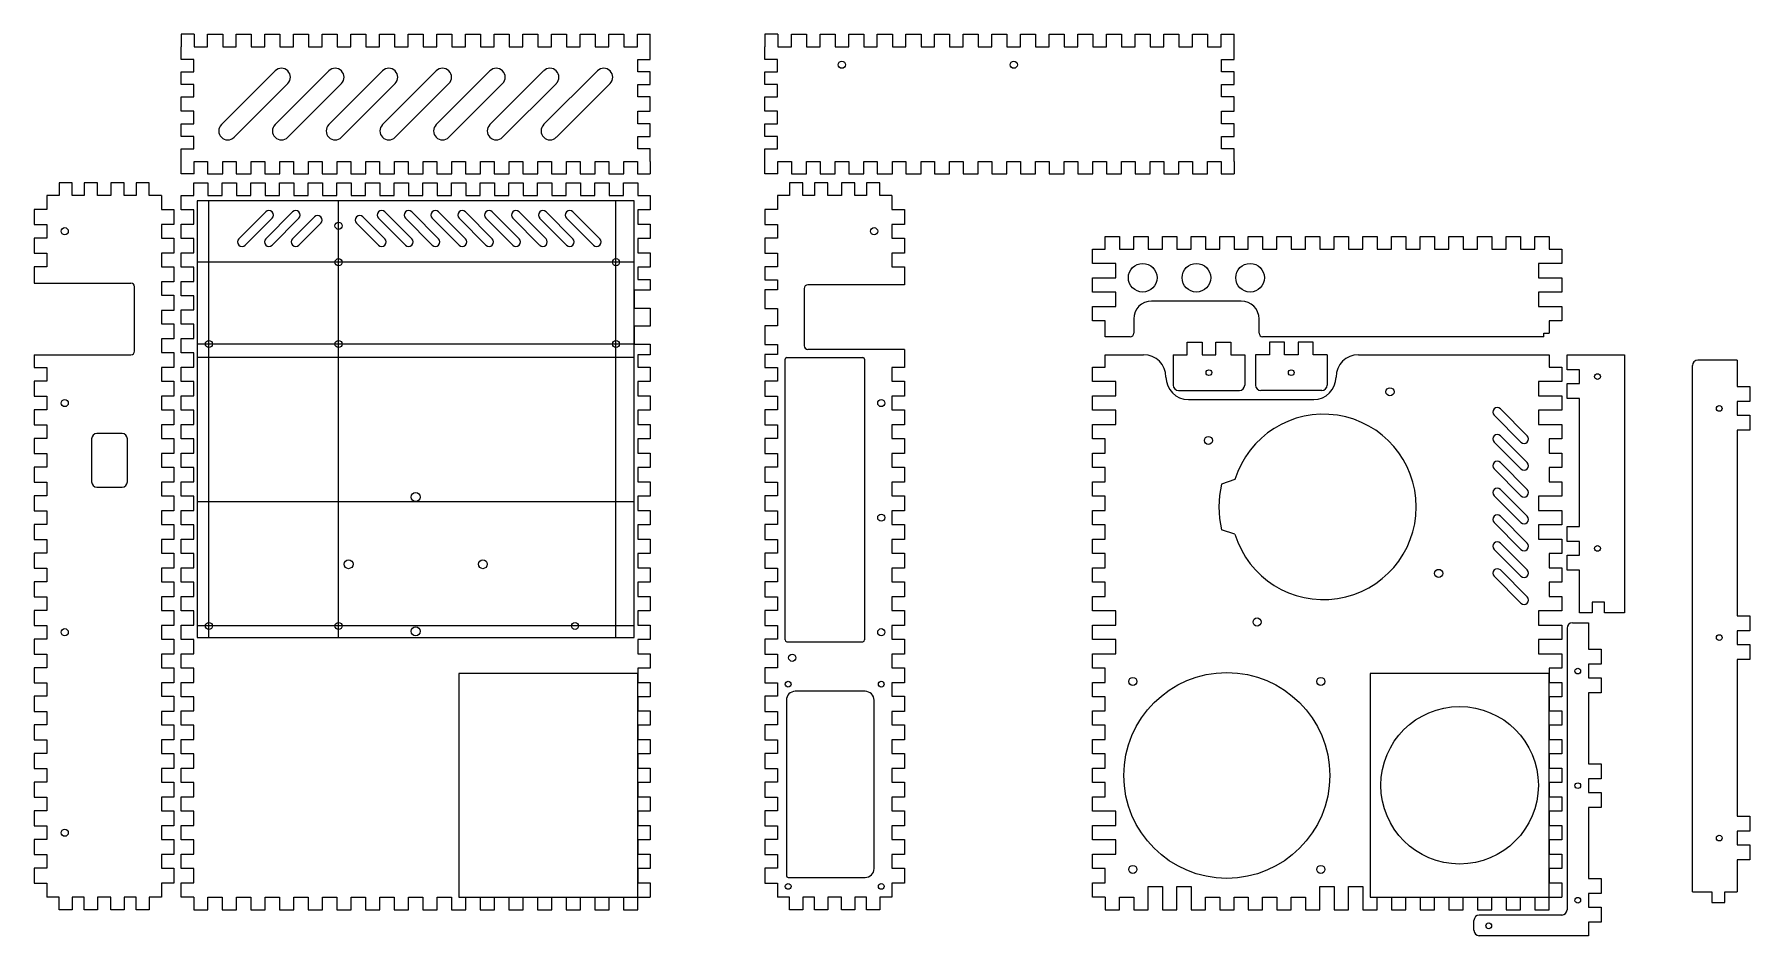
# Model space of a CAD drawing. Header units: millimetres. Extents: x -91 to 867, y -168 to 336.
import ezdxf

# ---------------------------------------------------------------- set-up
doc = ezdxf.new("R2010")
doc.units = ezdxf.units.MM
for name, color, linetype, lineweight, true_color in [('CUT', 1, 'Continuous', 20, 0xff0000), ('mb guides', 214, 'Continuous', 25, 0x800080), ('psu', 214, 'Continuous', 25, 0x800080)]:
    doc.layers.add(name, color=color, linetype=linetype, lineweight=lineweight, true_color=true_color)

msp = doc.modelspace()

# ---------------------------------------------------------------- linework, layer by layer
at = {"layer": 'CUT'}
for p, q in [((-9, 336), (-9, 329)), ((-1.8, 336), (-9, 336)), ((-1.8, 336), (-1.8, 329)), ((5.8, 329), (5.8, 336)), ((5.8, 336), (14.2, 336)), ((14.2, 336), (14.2, 329)), ((21.8, 329), (21.8, 336)), ((21.8, 336), (30.2, 336)), ((30.2, 336), (30.2, 329)), ((37.8, 329), (37.8, 336)), ((37.8, 336), (46.2, 336)), ((46.2, 336), (46.2, 329)), ((53.8, 329), (53.8, 336)), ((53.8, 336), (62.2, 336)), ((62.2, 336), (62.2, 329)), ((69.8, 329), (69.8, 336)), ((69.8, 336), (78.2, 336)), ((78.2, 336), (78.2, 329)), ((85.8, 329), (85.8, 336)), ((85.8, 336), (94.2, 336)), ((94.2, 336), (94.2, 329)), ((101.8, 329), (101.8, 336)), ((101.8, 336), (110.2, 336)), ((110.2, 336), (110.2, 329)), ((117.8, 329), (117.8, 336)), ((117.8, 336), (126.2, 336)), ((126.2, 336), (126.2, 329)), ((133.8, 329), (133.8, 336)), ((133.8, 336), (142.2, 336)), ((142.2, 336), (142.2, 329)), ((149.8, 329), (149.8, 336)), ((149.8, 336), (158.2, 336)), ((158.2, 336), (158.2, 329)), ((165.8, 329), (165.8, 336)), ((165.8, 336), (174.2, 336)), ((174.2, 336), (174.2, 329)), ((181.8, 329), (181.8, 336)), ((181.8, 336), (190.2, 336)), ((190.2, 336), (190.2, 329)), ((197.8, 329), (197.8, 336)), ((197.8, 336), (206.2, 336)), ((206.2, 336), (206.2, 329)), ((213.8, 329), (213.8, 336)), ((213.8, 336), (222.2, 336)), ((222.2, 336), (222.2, 329)), ((229.8, 329), (229.8, 336)), ((229.8, 336), (238.2, 336)), ((238.2, 336), (238.2, 329)), ((245.8, 329), (245.8, 336)), ((245.8, 336), (253, 336)), ((253, 329), (253, 336)), ((317, 336), (317, 329)), ((324.2, 336), (317, 336)), ((324.2, 336), (324.2, 329)), ((331.8, 329), (331.8, 336)), ((331.8, 336), (340.2, 336)), ((340.2, 336), (340.2, 329)), ((347.8, 329), (347.8, 336)), ((347.8, 336), (356.2, 336)), ((356.2, 336), (356.2, 329)), ((363.8, 329), (363.8, 336)), ((363.8, 336), (372.2, 336)), ((372.2, 336), (372.2, 329)), ((379.8, 329), (379.8, 336)), ((379.8, 336), (388.2, 336)), ((388.2, 336), (388.2, 329)), ((395.8, 329), (395.8, 336)), ((395.8, 336), (404.2, 336)), ((404.2, 336), (404.2, 329)), ((411.8, 329), (411.8, 336)), ((411.8, 336), (420.2, 336)), ((420.2, 336), (420.2, 329)), ((427.8, 329), (427.8, 336)), ((427.8, 336), (436.2, 336)), ((436.2, 336), (436.2, 329)), ((443.8, 329), (443.8, 336)), ((443.8, 336), (452.2, 336)), ((452.2, 336), (452.2, 329)), ((459.8, 329), (459.8, 336)), ((459.8, 336), (468.2, 336)), ((468.2, 336), (468.2, 329)), ((475.8, 329), (475.8, 336)), ((475.8, 336), (484.2, 336)), ((484.2, 336), (484.2, 329)), ((491.8, 329), (491.8, 336)), ((491.8, 336), (500.2, 336)), ((500.2, 336), (500.2, 329)), ((507.8, 329), (507.8, 336)), ((507.8, 336), (516.2, 336)), ((516.2, 336), (516.2, 329)), ((523.8, 329), (523.8, 336)), ((523.8, 336), (532.2, 336)), ((532.2, 336), (532.2, 329)), ((539.8, 329), (539.8, 336)), ((539.8, 336), (548.2, 336)), ((548.2, 336), (548.2, 329)), ((555.8, 329), (555.8, 336)), ((555.8, 336), (564.2, 336)), ((564.2, 336), (564.2, 329)), ((571.8, 329), (571.8, 336)), ((571.8, 336), (579, 336)), ((579, 329), (579, 336)), ((-9, 322), (-9, 329)), ((-1.8, 329), (5.8, 329)), ((14.2, 329), (21.8, 329)), ((30.2, 329), (37.8, 329)), ((46.2, 329), (53.8, 329)), ((62.2, 329), (69.8, 329)), ((78.2, 329), (85.8, 329)), ((94.2, 329), (101.8, 329)), ((110.2, 329), (117.8, 329)), ((126.2, 329), (133.8, 329)), ((142.2, 329), (149.8, 329)), ((158.2, 329), (165.8, 329)), ((174.2, 329), (181.8, 329)), ((190.2, 329), (197.8, 329)), ((206.2, 329), (213.8, 329)), ((222.2, 329), (229.8, 329)), ((238.2, 329), (245.8, 329)), ((253, 322), (253, 329)), ((317, 322), (317, 329)), ((324.2, 329), (331.8, 329)), ((340.2, 329), (347.8, 329)), ((356.2, 329), (363.8, 329)), ((372.2, 329), (379.8, 329)), ((388.2, 329), (395.8, 329)), ((404.2, 329), (411.8, 329)), ((420.2, 329), (427.8, 329)), ((436.2, 329), (443.8, 329)), ((452.2, 329), (459.8, 329)), ((468.2, 329), (475.8, 329)), ((484.2, 329), (491.8, 329)), ((500.2, 329), (507.8, 329)), ((516.2, 329), (523.8, 329)), ((532.2, 329), (539.8, 329)), ((548.2, 329), (555.8, 329)), ((564.2, 329), (571.8, 329)), ((579, 322), (579, 329)), ((-2, 322), (-9, 322)), ((-2, 315), (-2, 322)), ((246, 315), (246, 322)), ((246, 322), (253, 322)), ((324, 322), (317, 322)), ((324, 315), (324, 322)), ((572, 315), (572, 322)), ((572, 322), (579, 322)), ((-9, 308), (-9, 315)), ((-9, 315), (-2, 315)), ((-2, 308), (-9, 308)), ((-2, 301), (-2, 308)), ((43.46, 315.54), (13.46, 285.54)), ((50.54, 308.46), (20.54, 278.46)), ((73.46, 315.54), (43.46, 285.54)), ((80.54, 308.46), (50.54, 278.46)), ((103.46, 315.54), (73.46, 285.54)), ((110.54, 308.46), (80.54, 278.46)), ((133.46, 315.54), (103.46, 285.54)), ((140.54, 308.46), (110.54, 278.46)), ((163.46, 315.54), (133.46, 285.54)), ((170.54, 308.46), (140.54, 278.46)), ((193.46, 315.54), (163.46, 285.54)), ((200.54, 308.46), (170.54, 278.46)), ((223.46, 315.54), (193.46, 285.54)), ((230.54, 308.46), (200.54, 278.46)), ((253, 315), (246, 315)), ((246, 301), (246, 308)), ((246, 308), (253, 308)), ((253, 308), (253, 315)), ((317, 308), (317, 315)), ((317, 315), (324, 315)), ((324, 308), (317, 308)), ((324, 301), (324, 308)), ((579, 315), (572, 315)), ((572, 301), (572, 308)), ((572, 308), (579, 308)), ((579, 308), (579, 315)), ((-9, 293), (-9, 301)), ((-9, 301), (-2, 301)), ((253, 301), (246, 301)), ((253, 293), (253, 301)), ((317, 293), (317, 301)), ((317, 301), (324, 301)), ((579, 301), (572, 301)), ((579, 293), (579, 301)), ((-2, 293), (-9, 293)), ((-2, 286), (-2, 293)), ((246, 286), (246, 293)), ((246, 293), (253, 293)), ((324, 293), (317, 293)), ((324, 286), (324, 293)), ((572, 286), (572, 293)), ((572, 293), (579, 293)), ((-9, 279), (-9, 286)), ((-9, 286), (-2, 286)), ((-2, 279), (-9, 279)), ((-2, 272), (-2, 279)), ((253, 286), (246, 286)), ((246, 272), (246, 279)), ((246, 279), (253, 279)), ((253, 279), (253, 286)), ((317, 279), (317, 286)), ((317, 286), (324, 286)), ((324, 279), (317, 279)), ((324, 272), (324, 279)), ((579, 286), (572, 286)), ((572, 272), (572, 279)), ((572, 279), (579, 279)), ((579, 279), (579, 286)), ((-9, 265), (-9, 272)), ((-9, 272), (-2, 272)), ((253, 272), (246, 272)), ((253, 265), (253, 272)), ((317, 265), (317, 272)), ((317, 272), (324, 272)), ((579, 272), (572, 272)), ((579, 265), (579, 272)), ((-9, 258), (-9, 265)), ((-1.8, 258), (-1.8, 265)), ((-1.8, 265), (5.8, 265)), ((5.8, 265), (5.8, 258)), ((14.2, 258), (14.2, 265)), ((14.2, 265), (21.8, 265)), ((21.8, 265), (21.8, 258)), ((30.2, 258), (30.2, 265)), ((30.2, 265), (37.8, 265)), ((37.8, 265), (37.8, 258)), ((46.2, 258), (46.2, 265)), ((46.2, 265), (53.8, 265)), ((53.8, 265), (53.8, 258)), ((62.2, 258), (62.2, 265)), ((62.2, 265), (69.8, 265)), ((69.8, 265), (69.8, 258)), ((78.2, 258), (78.2, 265)), ((78.2, 265), (85.8, 265)), ((85.8, 265), (85.8, 258)), ((94.2, 258), (94.2, 265)), ((94.2, 265), (101.8, 265)), ((101.8, 265), (101.8, 258)), ((110.2, 258), (110.2, 265)), ((110.2, 265), (117.8, 265)), ((117.8, 265), (117.8, 258)), ((126.2, 258), (126.2, 265)), ((126.2, 265), (133.8, 265)), ((133.8, 265), (133.8, 258)), ((142.2, 258), (142.2, 265)), ((142.2, 265), (149.8, 265)), ((149.8, 265), (149.8, 258)), ((158.2, 258), (158.2, 265)), ((158.2, 265), (165.8, 265)), ((165.8, 265), (165.8, 258)), ((174.2, 258), (174.2, 265)), ((174.2, 265), (181.8, 265)), ((181.8, 265), (181.8, 258)), ((190.2, 258), (190.2, 265)), ((190.2, 265), (197.8, 265)), ((197.8, 265), (197.8, 258)), ((206.2, 258), (206.2, 265)), ((206.2, 265), (213.8, 265)), ((213.8, 265), (213.8, 258)), ((222.2, 258), (222.2, 265)), ((222.2, 265), (229.8, 265)), ((229.8, 265), (229.8, 258)), ((238.2, 258), (238.2, 265)), ((238.2, 265), (245.8, 265)), ((245.8, 265), (245.8, 258)), ((253, 265), (253, 258)), ((317, 258), (317, 265)), ((324.2, 258), (324.2, 265)), ((324.2, 265), (331.8, 265)), ((331.8, 265), (331.8, 258)), ((340.2, 258), (340.2, 265)), ((340.2, 265), (347.8, 265)), ((347.8, 265), (347.8, 258)), ((356.2, 258), (356.2, 265)), ((356.2, 265), (363.8, 265)), ((363.8, 265), (363.8, 258)), ((372.2, 258), (372.2, 265)), ((372.2, 265), (379.8, 265)), ((379.8, 265), (379.8, 258)), ((388.2, 258), (388.2, 265)), ((388.2, 265), (395.8, 265)), ((395.8, 265), (395.8, 258)), ((404.2, 258), (404.2, 265)), ((404.2, 265), (411.8, 265)), ((411.8, 265), (411.8, 258)), ((420.2, 258), (420.2, 265)), ((420.2, 265), (427.8, 265)), ((427.8, 265), (427.8, 258)), ((436.2, 258), (436.2, 265)), ((436.2, 265), (443.8, 265)), ((443.8, 265), (443.8, 258)), ((452.2, 258), (452.2, 265)), ((452.2, 265), (459.8, 265)), ((459.8, 265), (459.8, 258)), ((468.2, 258), (468.2, 265)), ((468.2, 265), (475.8, 265)), ((475.8, 265), (475.8, 258)), ((484.2, 258), (484.2, 265)), ((484.2, 265), (491.8, 265)), ((491.8, 265), (491.8, 258)), ((500.2, 258), (500.2, 265)), ((500.2, 265), (507.8, 265)), ((507.8, 265), (507.8, 258)), ((516.2, 258), (516.2, 265)), ((516.2, 265), (523.8, 265)), ((523.8, 265), (523.8, 258)), ((532.2, 258), (532.2, 265)), ((532.2, 265), (539.8, 265)), ((539.8, 265), (539.8, 258)), ((548.2, 258), (548.2, 265)), ((548.2, 265), (555.8, 265)), ((555.8, 265), (555.8, 258)), ((564.2, 258), (564.2, 265)), ((564.2, 265), (571.8, 265)), ((571.8, 265), (571.8, 258)), ((579, 265), (579, 258)), ((-69.8, 253), (-77.2, 253)), ((-77.2, 253), (-77.2, 246)), ((-69.8, 246), (-69.8, 253)), ((-55.8, 253), (-63.2, 253)), ((-63.2, 253), (-63.2, 246)), ((-55.8, 246), (-55.8, 253)), ((-40.8, 253), (-48.2, 253)), ((-48.2, 253), (-48.2, 246)), ((-40.8, 246), (-40.8, 253)), ((-26.8, 253), (-34.2, 253)), ((-34.2, 253), (-34.2, 246)), ((-26.8, 246), (-26.8, 253)), ((-1.8, 258), (-9, 258)), ((-2, 246), (-2, 253)), ((-2, 253), (6, 253)), ((5.8, 258), (14.2, 258)), ((6, 253), (6, 246)), ((14, 246), (14, 253)), ((14, 253), (22, 253)), ((21.8, 258), (30.2, 258)), ((22, 253), (22, 246)), ((30, 246), (30, 253)), ((30, 253), (38, 253)), ((37.8, 258), (46.2, 258)), ((38, 253), (38, 246)), ((46, 246), (46, 253)), ((46, 253), (54, 253)), ((53.8, 258), (62.2, 258)), ((54, 253), (54, 246)), ((62, 246), (62, 253)), ((62, 253), (70, 253)), ((69.8, 258), (78.2, 258)), ((70, 253), (70, 246)), ((78, 246), (78, 253)), ((78, 253), (86, 253)), ((85.8, 258), (94.2, 258)), ((86, 253), (86, 246)), ((94, 246), (94, 253)), ((94, 253), (102, 253)), ((101.8, 258), (110.2, 258)), ((102, 253), (102, 246)), ((110, 246), (110, 253)), ((110, 253), (118, 253)), ((117.8, 258), (126.2, 258)), ((118, 253), (118, 246)), ((126, 246), (126, 253)), ((126, 253), (134, 253)), ((133.8, 258), (142.2, 258)), ((134, 253), (134, 246)), ((142, 246), (142, 253)), ((142, 253), (150, 253)), ((149.8, 258), (158.2, 258)), ((150, 253), (150, 246)), ((158, 246), (158, 253)), ((158, 253), (166, 253)), ((165.8, 258), (174.2, 258)), ((166, 253), (166, 246)), ((174, 246), (174, 253)), ((174, 253), (182, 253)), ((181.8, 258), (190.2, 258)), ((182, 253), (182, 246)), ((190, 246), (190, 253)), ((190, 253), (198, 253)), ((197.8, 258), (206.2, 258)), ((198, 253), (198, 246)), ((206, 246), (206, 253)), ((206, 253), (214, 253)), ((213.8, 258), (222.2, 258)), ((214, 253), (214, 246)), ((222, 246), (222, 253)), ((222, 253), (230, 253)), ((229.8, 258), (238.2, 258)), ((230, 253), (230, 246)), ((238, 246), (238, 253)), ((238, 253), (246, 253)), ((245.8, 258), (253, 258)), ((246, 253), (246, 246)), ((324.2, 258), (317, 258)), ((338.2, 253), (330.8, 253)), ((330.8, 253), (330.8, 246)), ((331.8, 258), (340.2, 258)), ((338.2, 246), (338.2, 253)), ((352.2, 253), (344.8, 253)), ((344.8, 253), (344.8, 246)), ((347.8, 258), (356.2, 258)), ((352.2, 246), (352.2, 253)), ((367.2, 253), (359.8, 253)), ((359.8, 253), (359.8, 246)), ((363.8, 258), (372.2, 258)), ((367.2, 246), (367.2, 253)), ((381.2, 253), (373.8, 253)), ((373.8, 253), (373.8, 246)), ((379.8, 258), (388.2, 258)), ((381.2, 246), (381.2, 253)), ((395.8, 258), (404.2, 258)), ((411.8, 258), (420.2, 258)), ((427.8, 258), (436.2, 258)), ((443.8, 258), (452.2, 258)), ((459.8, 258), (468.2, 258)), ((475.8, 258), (484.2, 258)), ((491.8, 258), (500.2, 258)), ((507.8, 258), (516.2, 258)), ((523.8, 258), (532.2, 258)), ((539.8, 258), (548.2, 258)), ((555.8, 258), (564.2, 258)), ((571.8, 258), (579, 258)), ((-84, 246), (-84, 238.2)), ((-77.2, 246), (-84, 246)), ((-63.2, 246), (-69.8, 246)), ((-48.2, 246), (-55.8, 246)), ((-34.2, 246), (-40.8, 246)), ((-20, 246), (-26.8, 246)), ((-20, 246), (-20, 238.2)), ((-9, 238), (-9, 246)), ((-9, 246), (-2, 246)), ((6, 246), (14, 246)), ((22, 246), (30, 246)), ((38, 246), (46, 246)), ((54, 246), (62, 246)), ((70, 246), (78, 246)), ((86, 246), (94, 246)), ((102, 246), (110, 246)), ((118, 246), (126, 246)), ((134, 246), (142, 246)), ((150, 246), (158, 246)), ((166, 246), (174, 246)), ((182, 246), (190, 246)), ((198, 246), (206, 246)), ((214, 246), (222, 246)), ((230, 246), (238, 246)), ((246, 246), (253, 246)), ((253, 246), (253, 238)), ((324, 246), (324, 238.2)), ((330.8, 246), (324, 246)), ((344.8, 246), (338.2, 246)), ((359.8, 246), (352.2, 246)), ((373.8, 246), (367.2, 246)), ((388, 246), (381.2, 246)), ((388, 246), (388, 238.2)), ((-84, 238.2), (-91, 238.2)), ((-91, 238.2), (-91, 229.8)), ((-20, 238.2), (-13, 238.2)), ((-13, 238.2), (-13, 229.8)), ((-2, 238), (-9, 238)), ((-9, 222), (-9, 230)), ((-9, 230), (-2, 230)), ((-2, 230), (-2, 238)), ((38.23, 236.77), (23.23, 221.77)), ((41.77, 233.23), (26.77, 218.23)), ((53.23, 236.77), (38.23, 221.77)), ((56.77, 233.23), (41.77, 218.23)), ((65.46, 234), (53.23, 221.77)), ((69, 230.46), (56.77, 218.23)), ((101.23, 218.23), (89, 230.46)), ((104.77, 221.77), (92.54, 234)), ((116.23, 218.23), (101.23, 233.23)), ((119.77, 221.77), (104.77, 236.77)), ((131.23, 218.23), (116.23, 233.23)), ((134.77, 221.77), (119.77, 236.77)), ((146.23, 218.23), (131.23, 233.23)), ((149.77, 221.77), (134.77, 236.77)), ((161.23, 218.23), (146.23, 233.23)), ((164.77, 221.77), (149.77, 236.77)), ((176.23, 218.23), (161.23, 233.23)), ((179.77, 221.77), (164.77, 236.77)), ((191.23, 218.23), (176.23, 233.23)), ((194.77, 221.77), (179.77, 236.77)), ((206.23, 218.23), (191.23, 233.23)), ((209.77, 221.77), (194.77, 236.77)), ((221.23, 218.23), (206.23, 233.23)), ((224.77, 221.77), (209.77, 236.77)), ((253, 238), (246, 238)), ((246, 238), (246, 230)), ((246, 230), (253, 230)), ((253, 230), (253, 222)), ((324, 238.2), (317, 238.2)), ((317, 238.2), (317, 229.8)), ((388, 238.2), (395, 238.2)), ((395, 238.2), (395, 229.8)), ((-91, 229.8), (-84, 229.8)), ((-84, 222.2), (-91, 222.2)), ((-91, 222.2), (-91, 213.8)), ((-84, 229.8), (-84, 222.2)), ((-20, 229.8), (-20, 222.2)), ((-13, 229.8), (-20, 229.8)), ((-20, 222.2), (-13, 222.2)), ((-13, 222.2), (-13, 213.8)), ((-2, 222), (-9, 222)), ((-2, 214), (-2, 222)), ((253, 222), (246, 222)), ((246, 222), (246, 214)), ((317, 229.8), (324, 229.8)), ((324, 222.2), (317, 222.2)), ((317, 222.2), (317, 213.8)), ((324, 229.8), (324, 222.2)), ((388, 229.8), (388, 222.2)), ((395, 229.8), (388, 229.8)), ((388, 222.2), (395, 222.2)), ((395, 222.2), (395, 213.8)), ((507, 216), (507, 223)), ((507, 223), (515, 223)), ((515, 223), (515, 216)), ((523, 216), (523, 223)), ((523, 223), (531, 223)), ((531, 223), (531, 216)), ((539, 216), (539, 223)), ((539, 223), (547, 223)), ((547, 223), (547, 216)), ((555, 216), (555, 223)), ((555, 223), (563, 223)), ((563, 223), (563, 216)), ((571, 216), (571, 223)), ((571, 223), (579, 223)), ((579, 223), (579, 216)), ((587, 216), (587, 223)), ((587, 223), (595, 223)), ((595, 223), (595, 216)), ((603, 216), (603, 223)), ((603, 223), (611, 223)), ((611, 223), (611, 216)), ((619, 216), (619, 223)), ((619, 223), (627, 223)), ((627, 223), (627, 216)), ((635, 216), (635, 223)), ((635, 223), (643, 223)), ((643, 223), (643, 216)), ((651, 216), (651, 223)), ((651, 223), (659, 223)), ((659, 223), (659, 216)), ((667, 216), (667, 223)), ((667, 223), (675, 223)), ((675, 223), (675, 216)), ((683, 216), (683, 223)), ((683, 223), (691, 223)), ((691, 223), (691, 216)), ((699, 216), (699, 223)), ((699, 223), (707, 223)), ((707, 223), (707, 216)), ((715, 216), (715, 223)), ((715, 223), (723, 223)), ((723, 223), (723, 216)), ((731, 216), (731, 223)), ((731, 223), (739, 223)), ((739, 223), (739, 216)), ((747, 216), (747, 223)), ((747, 223), (755, 223)), ((755, 223), (755, 216)), ((-91, 213.8), (-84, 213.8)), ((-84, 213.8), (-84, 206.2)), ((-20, 213.8), (-20, 206.2)), ((-13, 213.8), (-20, 213.8)), ((-9, 206), (-9, 214)), ((-9, 214), (-2, 214)), ((246, 214), (253, 214)), ((253, 214), (253, 206)), ((317, 213.8), (324, 213.8)), ((324, 213.8), (324, 206.2)), ((388, 213.8), (388, 206.2)), ((395, 213.8), (388, 213.8)), ((500, 208), (500, 216)), ((500, 216), (507, 216)), ((515, 216), (523, 216)), ((531, 216), (539, 216)), ((547, 216), (555, 216)), ((563, 216), (571, 216)), ((579, 216), (587, 216)), ((595, 216), (603, 216)), ((611, 216), (619, 216)), ((627, 216), (635, 216)), ((643, 216), (651, 216)), ((659, 216), (667, 216)), ((675, 216), (683, 216)), ((691, 216), (699, 216)), ((707, 216), (715, 216)), ((723, 216), (731, 216)), ((739, 216), (747, 216)), ((755, 216), (762, 216)), ((762, 216), (762, 208)), ((-84, 206.2), (-91, 206.2)), ((-91, 206.2), (-91, 197)), ((-20, 206.2), (-13, 206.2)), ((-13, 206.2), (-13, 197.8)), ((-2, 206), (-9, 206)), ((-2, 198), (-2, 206)), ((253, 206), (246, 206)), ((246, 206), (246, 199)), ((324, 206.2), (317, 206.2)), ((317, 206.2), (317, 198.8)), ((388, 206.2), (395, 206.2)), ((395, 206.2), (395, 196)), ((513, 208), (500, 208)), ((513, 200), (513, 208)), ((762, 208), (749, 208)), ((749, 208), (749, 200)), ((-91, 197), (-37, 197)), ((-35, 159), (-35, 195)), ((-20, 197.8), (-20, 190.2)), ((-13, 197.8), (-20, 197.8)), ((-9, 190), (-9, 198)), ((-9, 198), (-2, 198)), ((253, 193), (244, 193)), ((244, 193), (244, 183)), ((246, 199), (253, 199)), ((253, 199), (253, 193)), ((317, 198.8), (324, 198.8)), ((324, 193.2), (317, 193.2)), ((317, 193.2), (317, 182.8)), ((324, 198.8), (324, 193.2)), ((339, 194), (339, 162)), ((395, 196), (341, 196)), ((500, 192), (500, 200)), ((500, 200), (513, 200)), ((513, 192), (500, 192)), ((513, 184), (513, 192)), ((749, 200), (762, 200)), ((762, 192), (749, 192)), ((749, 192), (749, 184)), ((762, 200), (762, 192)), ((-20, 190.2), (-13, 190.2)), ((-13, 190.2), (-13, 181.8)), ((-2, 190), (-9, 190)), ((-2, 182), (-2, 190)), ((244, 183), (253, 183)), ((253, 183), (253, 173)), ((317, 182.8), (324, 182.8)), ((324, 182.8), (324, 173.2)), ((500, 176), (500, 184)), ((500, 184), (513, 184)), ((583, 187), (533, 187)), ((749, 184), (762, 184)), ((762, 184), (762, 176)), ((-20, 181.8), (-20, 174.2)), ((-13, 181.8), (-20, 181.8)), ((-20, 174.2), (-13, 174.2)), ((-13, 174.2), (-13, 165.8)), ((-9, 174), (-9, 182)), ((-9, 182), (-2, 182)), ((-2, 174), (-9, 174)), ((-2, 166), (-2, 174)), ((253, 173), (244, 173)), ((244, 173), (244, 163)), ((324, 173.2), (317, 173.2)), ((317, 173.2), (317, 162.8)), ((507, 176), (500, 176)), ((507, 167), (507, 176)), ((523, 177), (523, 169)), ((593, 169), (593, 177)), ((762, 176), (755, 176)), ((755, 176), (755, 169)), ((-20, 165.8), (-20, 158.2)), ((-13, 165.8), (-20, 165.8)), ((-9, 158), (-9, 166)), ((-9, 166), (-2, 166)), ((244, 163), (253, 163)), ((253, 163), (253, 157)), ((521, 167), (507, 167)), ((552.8, 157), (552.8, 164)), ((552.8, 164), (561.2, 164)), ((561.2, 164), (561.2, 157)), ((568.8, 157), (568.8, 164)), ((568.8, 164), (577.2, 164)), ((577.2, 164), (577.2, 157)), ((752, 167), (595, 167)), ((607.2, 164), (598.8, 164)), ((598.8, 164), (598.8, 157)), ((607.2, 157), (607.2, 164)), ((623.2, 164), (614.8, 164)), ((614.8, 164), (614.8, 157)), ((623.2, 157), (623.2, 164)), ((752, 167), (752, 169)), ((752, 169), (755, 169)), ((-91, 157), (-91, 149.8)), ((-91, 157), (-37, 157)), ((-20, 158.2), (-13, 158.2)), ((-13, 158.2), (-13, 149.8)), ((-2, 158), (-9, 158)), ((-2, 150), (-2, 158)), ((253, 157), (246, 157)), ((246, 157), (246, 150)), ((317, 162.8), (324, 162.8)), ((324, 157.2), (317, 157.2)), ((317, 157.2), (317, 149.8)), ((324, 162.8), (324, 157.2)), ((328.26, -2.28), (328.26, 154.47)), ((329.26, 155.47), (371.71, 155.47)), ((395, 160), (341, 160)), ((372.71, 154.47), (372.71, -2.28)), ((395, 160), (395, 149.8)), ((507, 150), (507, 157)), ((507, 157), (528.5, 157)), ((545, 157), (552.8, 157)), ((545, 157), (545, 140)), ((561.2, 157), (568.8, 157)), ((577.2, 157), (585, 157)), ((585, 157), (585, 140)), ((598.8, 157), (591, 157)), ((591, 157), (591, 140)), ((614.8, 157), (607.2, 157)), ((631, 157), (623.2, 157)), ((631, 157), (631, 140)), ((648.5, 157), (755, 157)), ((753, 157), (753, 157)), ((755, 157), (755, 150)), ((765, 157), (797, 157)), ((765, 148.6), (765, 157)), ((797, 157), (797, 12.8)), ((860, 154), (838, 154)), ((860, 154), (860, 146.8)), ((-91, 149.8), (-84, 149.8)), ((-84, 149.8), (-84, 142.2)), ((-20, 149.8), (-20, 142.2)), ((-13, 149.8), (-20, 149.8)), ((-9, 142), (-9, 150)), ((-9, 150), (-2, 150)), ((246, 150), (253, 150)), ((253, 150), (253, 142)), ((317, 149.8), (324, 149.8)), ((324, 149.8), (324, 142.2)), ((388, 149.8), (388, 142.2)), ((395, 149.8), (388, 149.8)), ((500, 142), (500, 150)), ((500, 150), (507, 150)), ((755, 150), (762, 150)), ((762, 150), (762, 142)), ((772, 148.6), (765, 148.6)), ((772, 141), (772, 148.6)), ((835, -143), (835, 151)), ((860, 146.8), (860, 139.2)), ((-84, 142.2), (-91, 142.2)), ((-91, 142.2), (-91, 133.8)), ((-20, 142.2), (-13, 142.2)), ((-13, 142.2), (-13, 133.8)), ((-2, 142), (-9, 142)), ((-2, 134), (-2, 142)), ((253, 142), (246, 142)), ((246, 142), (246, 134)), ((324, 142.2), (317, 142.2)), ((317, 142.2), (317, 133.8)), ((388, 142.2), (395, 142.2)), ((395, 142.2), (395, 133.8)), ((513, 142), (500, 142)), ((513, 134), (513, 142)), ((548, 137), (582, 137)), ((628, 137), (594, 137)), ((762, 142), (749, 142)), ((749, 142), (749, 134)), ((765, 141), (772, 141)), ((765, 132.6), (765, 141)), ((860, 139.2), (867, 139.2)), ((867, 139.2), (867, 130.8)), ((-91, 133.8), (-84, 133.8)), ((-84, 126.2), (-91, 126.2)), ((-91, 126.2), (-91, 117.8)), ((-84, 133.8), (-84, 126.2)), ((-20, 133.8), (-20, 126.2)), ((-13, 133.8), (-20, 133.8)), ((-20, 126.2), (-13, 126.2)), ((-13, 126.2), (-13, 117.8)), ((-9, 126), (-9, 134)), ((-9, 134), (-2, 134)), ((-2, 126), (-9, 126)), ((-2, 118), (-2, 126)), ((246, 134), (253, 134)), ((253, 126), (246, 126)), ((246, 126), (246, 118)), ((253, 134), (253, 126)), ((317, 133.8), (324, 133.8)), ((324, 126.2), (317, 126.2)), ((317, 126.2), (317, 117.8)), ((324, 133.8), (324, 126.2)), ((388, 133.8), (388, 126.2)), ((395, 133.8), (388, 133.8)), ((388, 126.2), (395, 126.2)), ((395, 126.2), (395, 117.8)), ((500, 126), (500, 134)), ((500, 134), (513, 134)), ((513, 126), (500, 126)), ((513, 118), (513, 126)), ((553.5, 132), (623.5, 132)), ((727.77, 126.77), (742.77, 111.77)), ((749, 134), (762, 134)), ((762, 126), (749, 126)), ((749, 126), (749, 118)), ((762, 134), (762, 126)), ((772, 132.6), (765, 132.6)), ((772, 61), (772, 132.6)), ((860, 130.8), (860, 123.2)), ((867, 130.8), (860, 130.8)), ((-91, 117.8), (-84, 117.8)), ((-84, 117.8), (-84, 110.2)), ((-20, 117.8), (-20, 110.2)), ((-13, 117.8), (-20, 117.8)), ((-9, 110), (-9, 118)), ((-9, 118), (-2, 118)), ((246, 118), (253, 118)), ((253, 118), (253, 110)), ((317, 117.8), (324, 117.8)), ((324, 117.8), (324, 110.2)), ((388, 117.8), (388, 110.2)), ((395, 117.8), (388, 117.8)), ((500, 110), (500, 118)), ((500, 118), (513, 118)), ((724.23, 123.23), (739.23, 108.23)), ((749, 118), (762, 118)), ((762, 118), (762, 110)), ((860, 123.2), (867, 123.2)), ((867, 123.2), (867, 114.8)), ((-84, 110.2), (-91, 110.2)), ((-91, 110.2), (-91, 101.8)), ((-59, 110), (-59, 86)), ((-42, 113), (-56, 113)), ((-39, 86), (-39, 110)), ((-20, 110.2), (-13, 110.2)), ((-13, 110.2), (-13, 101.8)), ((-2, 110), (-9, 110)), ((-2, 102), (-2, 110)), ((253, 110), (246, 110)), ((246, 110), (246, 102)), ((324, 110.2), (317, 110.2)), ((317, 110.2), (317, 101.8)), ((388, 110.2), (395, 110.2)), ((395, 110.2), (395, 101.8)), ((507, 110), (500, 110)), ((507, 102), (507, 110)), ((724.23, 108.23), (739.23, 93.23)), ((727.77, 111.77), (742.77, 96.77)), ((762, 110), (755, 110)), ((755, 110), (755, 102)), ((860, 114.8), (860, 11.2)), ((867, 114.8), (860, 114.8)), ((-91, 101.8), (-84, 101.8)), ((-84, 101.8), (-84, 94.2)), ((-20, 101.8), (-20, 94.2)), ((-13, 101.8), (-20, 101.8)), ((-9, 94), (-9, 102)), ((-9, 102), (-2, 102)), ((246, 102), (253, 102)), ((253, 102), (253, 94)), ((317, 101.8), (324, 101.8)), ((324, 101.8), (324, 94.2)), ((388, 101.8), (388, 94.2)), ((395, 101.8), (388, 101.8)), ((500, 94), (500, 102)), ((500, 102), (507, 102)), ((727.77, 96.77), (742.77, 81.77)), ((755, 102), (762, 102)), ((762, 102), (762, 94)), ((-84, 94.2), (-91, 94.2)), ((-91, 94.2), (-91, 85.8)), ((-20, 94.2), (-13, 94.2)), ((-13, 94.2), (-13, 85.8)), ((-2, 94), (-9, 94)), ((-2, 86), (-2, 94)), ((253, 94), (246, 94)), ((246, 94), (246, 86)), ((324, 94.2), (317, 94.2)), ((317, 94.2), (317, 85.8)), ((388, 94.2), (395, 94.2)), ((395, 94.2), (395, 85.8)), ((507, 94), (500, 94)), ((507, 86), (507, 94)), ((579.55, 87.3), (572.01, 84.75)), ((724.23, 93.23), (739.23, 78.23)), ((762, 94), (755, 94)), ((755, 94), (755, 86)), ((-91, 85.8), (-84, 85.8)), ((-84, 78.2), (-91, 78.2)), ((-91, 78.2), (-91, 69.8)), ((-84, 85.8), (-84, 78.2)), ((-56, 83), (-42, 83)), ((-20, 85.8), (-20, 78.2)), ((-13, 85.8), (-20, 85.8)), ((-20, 78.2), (-13, 78.2)), ((-13, 78.2), (-13, 69.8)), ((-9, 78), (-9, 86)), ((-9, 86), (-2, 86)), ((-2, 78), (-9, 78)), ((-2, 70), (-2, 78)), ((246, 86), (253, 86)), ((253, 78), (246, 78)), ((246, 78), (246, 70)), ((253, 86), (253, 78)), ((317, 85.8), (324, 85.8)), ((324, 78.2), (317, 78.2)), ((317, 78.2), (317, 69.8)), ((324, 85.8), (324, 78.2)), ((388, 85.8), (388, 78.2)), ((395, 85.8), (388, 85.8)), ((388, 78.2), (395, 78.2)), ((395, 78.2), (395, 69.8)), ((500, 78), (500, 86)), ((500, 86), (507, 86)), ((507, 78), (500, 78)), ((507, 70), (507, 78)), ((724.23, 78.23), (739.23, 63.23)), ((727.77, 81.77), (742.77, 66.77)), ((762, 78), (749, 78)), ((749, 78), (749, 70)), ((755, 86), (762, 86)), ((762, 86), (762, 78)), ((-91, 69.8), (-84, 69.8)), ((-84, 69.8), (-84, 62.2)), ((-20, 69.8), (-20, 62.2)), ((-13, 69.8), (-20, 69.8)), ((-9, 62), (-9, 70)), ((-9, 70), (-2, 70)), ((246, 70), (253, 70)), ((253, 70), (253, 62)), ((317, 69.8), (324, 69.8)), ((324, 69.8), (324, 62.2)), ((388, 69.8), (388, 62.2)), ((395, 69.8), (388, 69.8)), ((500, 62), (500, 70)), ((500, 70), (507, 70)), ((749, 70), (762, 70)), ((762, 70), (762, 62)), ((-84, 62.2), (-91, 62.2)), ((-91, 62.2), (-91, 53.8)), ((-20, 62.2), (-13, 62.2)), ((-13, 62.2), (-13, 53.8)), ((-2, 62), (-9, 62)), ((-2, 54), (-2, 62)), ((253, 62), (246, 62)), ((246, 62), (246, 54)), ((324, 62.2), (317, 62.2)), ((317, 62.2), (317, 53.8)), ((388, 62.2), (395, 62.2)), ((395, 62.2), (395, 53.8)), ((507, 62), (500, 62)), ((507, 54), (507, 62)), ((579.55, 56.7), (572.01, 59.25)), ((724.23, 63.23), (739.23, 48.23)), ((727.77, 66.77), (742.77, 51.77)), ((762, 62), (749, 62)), ((749, 62), (749, 54)), ((765, 61), (772, 61)), ((765, 52.6), (765, 61)), ((-91, 53.8), (-84, 53.8)), ((-84, 53.8), (-84, 46.2)), ((-20, 53.8), (-20, 46.2)), ((-13, 53.8), (-20, 53.8)), ((-9, 46), (-9, 54)), ((-9, 54), (-2, 54)), ((246, 54), (253, 54)), ((253, 54), (253, 46)), ((317, 53.8), (324, 53.8)), ((324, 53.8), (324, 46.2)), ((388, 53.8), (388, 46.2)), ((395, 53.8), (388, 53.8)), ((500, 46), (500, 54)), ((500, 54), (507, 54)), ((724.23, 48.23), (739.23, 33.23)), ((727.77, 51.77), (742.77, 36.77)), ((749, 54), (762, 54)), ((762, 54), (762, 46)), ((772, 52.6), (765, 52.6)), ((772, 45), (772, 52.6)), ((-84, 46.2), (-91, 46.2)), ((-91, 46.2), (-91, 37.8)), ((-20, 46.2), (-13, 46.2)), ((-13, 46.2), (-13, 37.8)), ((-2, 46), (-9, 46)), ((-2, 38), (-2, 46)), ((253, 46), (246, 46)), ((246, 46), (246, 38)), ((324, 46.2), (317, 46.2)), ((317, 46.2), (317, 37.8)), ((388, 46.2), (395, 46.2)), ((395, 46.2), (395, 37.8)), ((507, 46), (500, 46)), ((507, 38), (507, 46)), ((762, 46), (755, 46)), ((755, 46), (755, 38)), ((765, 45), (772, 45)), ((765, 36.6), (765, 45)), ((-91, 37.8), (-84, 37.8)), ((-84, 30.2), (-91, 30.2)), ((-91, 30.2), (-91, 21.8)), ((-84, 37.8), (-84, 30.2)), ((-20, 37.8), (-20, 30.2)), ((-13, 37.8), (-20, 37.8)), ((-20, 30.2), (-13, 30.2)), ((-13, 30.2), (-13, 21.8)), ((-9, 30), (-9, 38)), ((-9, 38), (-2, 38)), ((-2, 30), (-9, 30)), ((-2, 22), (-2, 30)), ((246, 38), (253, 38)), ((253, 30), (246, 30)), ((246, 30), (246, 22)), ((253, 38), (253, 30)), ((317, 37.8), (324, 37.8)), ((324, 30.2), (317, 30.2)), ((317, 30.2), (317, 21.8)), ((324, 37.8), (324, 30.2)), ((388, 37.8), (388, 30.2)), ((395, 37.8), (388, 37.8)), ((388, 30.2), (395, 30.2)), ((395, 30.2), (395, 21.8)), ((500, 30), (500, 38)), ((500, 38), (507, 38)), ((507, 30), (500, 30)), ((507, 22), (507, 30)), ((724.23, 33.23), (739.23, 18.23)), ((727.77, 36.77), (742.77, 21.77)), ((755, 38), (762, 38)), ((762, 30), (755, 30)), ((755, 30), (755, 22)), ((762, 38), (762, 30)), ((772, 36.6), (765, 36.6)), ((772, 12.8), (772, 36.6)), ((-91, 21.8), (-84, 21.8)), ((-84, 21.8), (-84, 14.2)), ((-20, 21.8), (-20, 14.2)), ((-13, 21.8), (-20, 21.8)), ((-9, 14), (-9, 22)), ((-9, 22), (-2, 22)), ((246, 22), (253, 22)), ((253, 22), (253, 14)), ((317, 21.8), (324, 21.8)), ((324, 21.8), (324, 14.2)), ((388, 21.8), (388, 14.2)), ((395, 21.8), (388, 21.8)), ((500, 14), (500, 22)), ((500, 22), (507, 22)), ((755, 22), (762, 22)), ((762, 22), (762, 14)), ((-84, 14.2), (-91, 14.2)), ((-91, 14.2), (-91, 5.8)), ((-20, 14.2), (-13, 14.2)), ((-13, 14.2), (-13, 5.8)), ((-2, 14), (-9, 14)), ((-2, 6), (-2, 14)), ((253, 14), (246, 14)), ((246, 14), (246, 6)), ((324, 14.2), (317, 14.2)), ((317, 14.2), (317, 5.8)), ((388, 14.2), (395, 14.2)), ((395, 14.2), (395, 5.8)), ((513, 14), (500, 14)), ((513, 6), (513, 14)), ((762, 14), (749, 14)), ((749, 14), (749, 6)), ((779, 12.8), (772, 12.8)), ((786, 18.8), (779, 18.8)), ((779, 18.8), (779, 12.8)), ((786, 12.8), (786, 18.8)), ((797, 12.8), (786, 12.8)), ((860, 11.2), (867, 11.2)), ((867, 11.2), (867, 2.8)), ((-91, 5.8), (-84, 5.8)), ((-84, 5.8), (-84, -1.8)), ((-20, 5.8), (-20, -1.8)), ((-13, 5.8), (-20, 5.8)), ((-9, -2), (-9, 6)), ((-9, 6), (-2, 6)), ((246, 6), (253, 6)), ((253, 6), (253, -2)), ((317, 5.8), (324, 5.8)), ((324, 5.8), (324, -1.8)), ((388, 5.8), (388, -1.8)), ((395, 5.8), (388, 5.8)), ((500, -2), (500, 6)), ((500, 6), (513, 6)), ((749, 6), (762, 6)), ((762, 6), (762, -2)), ((765, 4.28), (765, -153)), ((768, 7.28), (777, 7.28)), ((777, 7.28), (777, -7.52)), ((860, 2.8), (860, -4.8)), ((867, 2.8), (860, 2.8)), ((-84, -1.8), (-91, -1.8)), ((-91, -1.8), (-91, -10.2)), ((-20, -1.8), (-13, -1.8)), ((-13, -1.8), (-13, -10.2)), ((-2, -2), (-9, -2)), ((-2, -10), (-2, -2)), ((253, -2), (246, -2)), ((246, -2), (246, -10)), ((324, -1.8), (317, -1.8)), ((317, -1.8), (317, -10.2)), ((329.26, -3.28), (371.71, -3.28)), ((388, -1.8), (395, -1.8)), ((395, -1.8), (395, -10.2)), ((513, -2), (500, -2)), ((513, -10), (513, -2)), ((762, -2), (749, -2)), ((749, -2), (749, -10)), ((777, -7.52), (784, -7.52)), ((784, -7.52), (784, -15.92)), ((860, -4.8), (867, -4.8)), ((867, -4.8), (867, -13.2)), ((-91, -10.2), (-84, -10.2)), ((-84, -17.8), (-91, -17.8)), ((-91, -17.8), (-91, -26.2)), ((-84, -10.2), (-84, -17.8)), ((-20, -10.2), (-20, -17.8)), ((-13, -10.2), (-20, -10.2)), ((-20, -17.8), (-13, -17.8)), ((-13, -17.8), (-13, -26.2)), ((-9, -18), (-9, -10)), ((-9, -10), (-2, -10)), ((-2, -18), (-9, -18)), ((-2, -26), (-2, -18)), ((246, -10), (253, -10)), ((253, -18), (246, -18)), ((246, -18), (246, -26)), ((253, -10), (253, -18)), ((317, -10.2), (324, -10.2)), ((324, -17.8), (317, -17.8)), ((317, -17.8), (317, -26.2)), ((324, -10.2), (324, -17.8)), ((388, -10.2), (388, -17.8)), ((395, -10.2), (388, -10.2)), ((388, -17.8), (395, -17.8)), ((395, -17.8), (395, -26.2)), ((500, -18), (500, -10)), ((500, -10), (513, -10)), ((507, -18), (500, -18)), ((507, -26), (507, -18)), ((749, -10), (762, -10)), ((762, -18), (755, -18)), ((755, -18), (755, -26)), ((762, -10), (762, -18)), ((777, -15.92), (777, -23.52)), ((784, -15.92), (777, -15.92)), ((860, -13.2), (860, -100.8)), ((867, -13.2), (860, -13.2)), ((-91, -26.2), (-84, -26.2)), ((-84, -26.2), (-84, -33.8)), ((-20, -26.2), (-20, -33.8)), ((-13, -26.2), (-20, -26.2)), ((-9, -34), (-9, -26)), ((-9, -26), (-2, -26)), ((246, -26), (253, -26)), ((253, -26), (253, -34)), ((317, -26.2), (324, -26.2)), ((324, -26.2), (324, -33.8)), ((388, -26.2), (388, -33.8)), ((395, -26.2), (388, -26.2)), ((500, -34), (500, -26)), ((500, -26), (507, -26)), ((755, -26), (762, -26)), ((762, -26), (762, -34)), ((777, -23.52), (784, -23.52)), ((784, -23.52), (784, -31.92)), ((-84, -33.8), (-91, -33.8)), ((-91, -33.8), (-91, -42.2)), ((-20, -33.8), (-13, -33.8)), ((-13, -33.8), (-13, -42.2)), ((-2, -34), (-9, -34)), ((-2, -42), (-2, -34)), ((253, -34), (246, -34)), ((246, -34), (246, -42)), ((324, -33.8), (317, -33.8)), ((317, -33.8), (317, -42.2)), ((329, -36), (329, -134)), ((373, -31), (334, -31)), ((378, -130), (378, -36)), ((388, -33.8), (395, -33.8)), ((395, -33.8), (395, -42.2)), ((507, -34), (500, -34)), ((507, -42), (507, -34)), ((762, -34), (755, -34)), ((755, -34), (755, -42)), ((777, -31.92), (777, -39.52)), ((784, -31.92), (777, -31.92)), ((-91, -42.2), (-84, -42.2)), ((-84, -42.2), (-84, -49.8)), ((-20, -42.2), (-20, -49.8)), ((-13, -42.2), (-20, -42.2)), ((-9, -50), (-9, -42)), ((-9, -42), (-2, -42)), ((246, -42), (253, -42)), ((253, -42), (253, -50)), ((317, -42.2), (324, -42.2)), ((324, -42.2), (324, -49.8)), ((388, -42.2), (388, -49.8)), ((395, -42.2), (388, -42.2)), ((500, -50), (500, -42)), ((500, -42), (507, -42)), ((755, -42), (762, -42)), ((762, -42), (762, -50)), ((777, -39.52), (777, -63.92)), ((-84, -49.8), (-91, -49.8)), ((-91, -49.8), (-91, -58.2)), ((-20, -49.8), (-13, -49.8)), ((-13, -49.8), (-13, -58.2)), ((-2, -50), (-9, -50)), ((-2, -58), (-2, -50)), ((253, -50), (246, -50)), ((246, -50), (246, -58)), ((324, -49.8), (317, -49.8)), ((317, -49.8), (317, -58.2)), ((388, -49.8), (395, -49.8)), ((395, -49.8), (395, -58.2)), ((507, -50), (500, -50)), ((507, -58), (507, -50)), ((762, -50), (755, -50)), ((755, -50), (755, -58)), ((777, -47.92), (777, -55.52)), ((-91, -58.2), (-84, -58.2)), ((-84, -65.8), (-91, -65.8)), ((-91, -65.8), (-91, -74.2)), ((-84, -58.2), (-84, -65.8)), ((-20, -58.2), (-20, -65.8)), ((-13, -58.2), (-20, -58.2)), ((-20, -65.8), (-13, -65.8)), ((-13, -65.8), (-13, -74.2)), ((-9, -66), (-9, -58)), ((-9, -58), (-2, -58)), ((-2, -66), (-9, -66)), ((-2, -74), (-2, -66)), ((246, -58), (253, -58)), ((253, -66), (246, -66)), ((246, -66), (246, -74)), ((253, -58), (253, -66)), ((317, -58.2), (324, -58.2)), ((324, -65.8), (317, -65.8)), ((317, -65.8), (317, -74.2)), ((324, -58.2), (324, -65.8)), ((388, -58.2), (388, -65.8)), ((395, -58.2), (388, -58.2)), ((388, -65.8), (395, -65.8)), ((395, -65.8), (395, -74.2)), ((500, -66), (500, -58)), ((500, -58), (507, -58)), ((507, -66), (500, -66)), ((507, -74), (507, -66)), ((755, -58), (762, -58)), ((762, -66), (755, -66)), ((755, -66), (755, -74)), ((762, -58), (762, -66)), ((777, -63.92), (777, -71.52)), ((-91, -74.2), (-84, -74.2)), ((-84, -74.2), (-84, -81.8)), ((-20, -74.2), (-20, -81.8)), ((-13, -74.2), (-20, -74.2)), ((-9, -82), (-9, -74)), ((-9, -74), (-2, -74)), ((246, -74), (253, -74)), ((253, -74), (253, -82)), ((317, -74.2), (324, -74.2)), ((324, -74.2), (324, -81.8)), ((388, -74.2), (388, -81.8)), ((395, -74.2), (388, -74.2)), ((500, -82), (500, -74)), ((500, -74), (507, -74)), ((755, -74), (762, -74)), ((762, -74), (762, -82)), ((777, -71.52), (784, -71.52)), ((784, -71.52), (784, -79.92)), ((-84, -81.8), (-91, -81.8)), ((-91, -81.8), (-91, -90.2)), ((-20, -81.8), (-13, -81.8)), ((-13, -81.8), (-13, -90.2)), ((-2, -82), (-9, -82)), ((-2, -90), (-2, -82)), ((253, -82), (246, -82)), ((246, -82), (246, -90)), ((324, -81.8), (317, -81.8)), ((317, -81.8), (317, -90.2)), ((388, -81.8), (395, -81.8)), ((395, -81.8), (395, -90.2)), ((507, -82), (500, -82)), ((507, -90), (507, -82)), ((762, -82), (755, -82)), ((755, -82), (755, -90)), ((777, -79.92), (777, -87.52)), ((784, -79.92), (777, -79.92)), ((-91, -90.2), (-84, -90.2)), ((-84, -90.2), (-84, -97.8)), ((-20, -90.2), (-20, -97.8)), ((-13, -90.2), (-20, -90.2)), ((-9, -98), (-9, -90)), ((-9, -90), (-2, -90)), ((246, -90), (253, -90)), ((253, -90), (253, -98)), ((317, -90.2), (324, -90.2)), ((324, -90.2), (324, -97.8)), ((388, -90.2), (388, -97.8)), ((395, -90.2), (388, -90.2)), ((500, -98), (500, -90)), ((500, -90), (507, -90)), ((755, -90), (762, -90)), ((762, -90), (762, -98)), ((777, -87.52), (784, -87.52)), ((784, -87.52), (784, -95.92)), ((-84, -97.8), (-91, -97.8)), ((-91, -97.8), (-91, -106.2)), ((-20, -97.8), (-13, -97.8)), ((-13, -97.8), (-13, -106.2)), ((-2, -98), (-9, -98)), ((-2, -106), (-2, -98)), ((253, -98), (246, -98)), ((246, -98), (246, -106)), ((324, -97.8), (317, -97.8)), ((317, -97.8), (317, -106.2)), ((388, -97.8), (395, -97.8)), ((395, -97.8), (395, -106.2)), ((513, -98), (500, -98)), ((513, -106), (513, -98)), ((762, -98), (755, -98)), ((755, -98), (755, -106)), ((784, -95.92), (777, -95.92)), ((777, -95.92), (777, -135.52)), ((860, -100.8), (867, -100.8)), ((867, -100.8), (867, -109.2)), ((-91, -106.2), (-84, -106.2)), ((-84, -113.8), (-91, -113.8)), ((-91, -113.8), (-91, -122.2)), ((-84, -106.2), (-84, -113.8)), ((-20, -106.2), (-20, -113.8)), ((-13, -106.2), (-20, -106.2)), ((-20, -113.8), (-13, -113.8)), ((-13, -113.8), (-13, -122.2)), ((-9, -114), (-9, -106)), ((-9, -106), (-2, -106)), ((-2, -114), (-9, -114)), ((-2, -122), (-2, -114)), ((246, -106), (253, -106)), ((253, -114), (246, -114)), ((246, -114), (246, -122)), ((253, -106), (253, -114)), ((317, -106.2), (324, -106.2)), ((324, -113.8), (317, -113.8)), ((317, -113.8), (317, -122.2)), ((324, -106.2), (324, -113.8)), ((388, -106.2), (388, -113.8)), ((395, -106.2), (388, -106.2)), ((388, -113.8), (395, -113.8)), ((395, -113.8), (395, -122.2)), ((500, -114), (500, -106)), ((500, -106), (513, -106)), ((513, -114), (500, -114)), ((513, -122), (513, -114)), ((755, -106), (762, -106)), ((762, -114), (755, -114)), ((755, -114), (755, -122)), ((762, -106), (762, -114)), ((860, -109.2), (860, -116.8)), ((867, -109.2), (860, -109.2)), ((-91, -122.2), (-84, -122.2)), ((-84, -122.2), (-84, -129.8)), ((-20, -122.2), (-20, -129.8)), ((-13, -122.2), (-20, -122.2)), ((-9, -130), (-9, -122)), ((-9, -122), (-2, -122)), ((246, -122), (253, -122)), ((253, -122), (253, -130)), ((317, -122.2), (324, -122.2)), ((324, -122.2), (324, -129.8)), ((388, -122.2), (388, -129.8)), ((395, -122.2), (388, -122.2)), ((500, -130), (500, -122)), ((500, -122), (513, -122)), ((755, -122), (762, -122)), ((762, -122), (762, -130)), ((860, -116.8), (867, -116.8)), ((867, -116.8), (867, -125.2)), ((-84, -129.8), (-91, -129.8)), ((-91, -129.8), (-91, -138.2)), ((-20, -129.8), (-13, -129.8)), ((-13, -129.8), (-13, -138.2)), ((-2, -130), (-9, -130)), ((-2, -138), (-2, -130)), ((253, -130), (246, -130)), ((246, -130), (246, -138)), ((324, -129.8), (317, -129.8)), ((317, -129.8), (317, -138.2)), ((388, -129.8), (395, -129.8)), ((395, -129.8), (395, -138.2)), ((507, -130), (500, -130)), ((507, -138), (507, -130)), ((762, -130), (755, -130)), ((755, -130), (755, -138)), ((860, -125.2), (860, -132.8)), ((867, -125.2), (860, -125.2)), ((860, -132.8), (860, -143)), ((-91, -138.2), (-84, -138.2)), ((-84, -138.2), (-84, -146)), ((-20, -138.2), (-20, -146)), ((-13, -138.2), (-20, -138.2)), ((-9, -146), (-9, -138)), ((-9, -138), (-2, -138)), ((246, -138), (253, -138)), ((253, -138), (253, -146)), ((317, -138.2), (324, -138.2)), ((324, -138.2), (324, -146)), ((330, -135), (373, -135)), ((388, -138.2), (388, -146)), ((395, -138.2), (388, -138.2)), ((500, -146), (500, -138)), ((500, -138), (507, -138)), ((531, -153), (531, -140)), ((531, -140), (539, -140)), ((539, -140), (539, -153)), ((547, -153), (547, -140)), ((547, -140), (555, -140)), ((555, -140), (555, -153)), ((627, -153), (627, -140)), ((627, -140), (635, -140)), ((635, -140), (635, -153)), ((643, -153), (643, -140)), ((643, -140), (651, -140)), ((651, -140), (651, -153)), ((755, -138), (762, -138)), ((762, -138), (762, -146)), ((777, -135.52), (784, -135.52)), ((784, -135.52), (784, -143.92)), ((835, -143), (845.8, -143)), ((845.8, -143), (845.8, -149)), ((853.2, -143), (860, -143)), ((853.2, -149), (853.2, -143)), ((-77.2, -146), (-84, -146)), ((-77.2, -153), (-77.2, -146)), ((-69.8, -153), (-77.2, -153)), ((-63.2, -146), (-69.8, -146)), ((-69.8, -146), (-69.8, -153)), ((-63.2, -153), (-63.2, -146)), ((-55.8, -153), (-63.2, -153)), ((-48.2, -146), (-55.8, -146)), ((-55.8, -146), (-55.8, -153)), ((-48.2, -153), (-48.2, -146)), ((-40.8, -153), (-48.2, -153)), ((-34.2, -146), (-40.8, -146)), ((-40.8, -146), (-40.8, -153)), ((-34.2, -153), (-34.2, -146)), ((-26.8, -153), (-34.2, -153)), ((-20, -146), (-26.8, -146)), ((-26.8, -146), (-26.8, -153)), ((-2, -146), (-9, -146)), ((-2, -146), (-2, -153)), ((-2, -153), (6, -153)), ((6, -153), (6, -146)), ((6, -146), (14, -146)), ((14, -146), (14, -153)), ((14, -153), (22, -153)), ((22, -153), (22, -146)), ((22, -146), (30, -146)), ((30, -146), (30, -153)), ((30, -153), (38, -153)), ((38, -153), (38, -146)), ((38, -146), (46, -146)), ((46, -146), (46, -153)), ((46, -153), (54, -153)), ((54, -153), (54, -146)), ((54, -146), (62, -146)), ((62, -146), (62, -153)), ((62, -153), (70, -153)), ((70, -153), (70, -146)), ((70, -146), (78, -146)), ((78, -146), (78, -153)), ((78, -153), (86, -153)), ((86, -153), (86, -146)), ((86, -146), (94, -146)), ((94, -146), (94, -153)), ((94, -153), (102, -153)), ((102, -153), (102, -146)), ((102, -146), (110, -146)), ((110, -146), (110, -153)), ((110, -153), (118, -153)), ((118, -153), (118, -146)), ((118, -146), (126, -146)), ((126, -146), (126, -153)), ((126, -153), (134, -153)), ((134, -153), (134, -146)), ((134, -146), (142, -146)), ((142, -146), (142, -153)), ((142, -153), (150, -153)), ((150, -153), (150, -146)), ((150, -146), (158, -146)), ((158, -146), (158, -153)), ((158, -153), (166, -153)), ((166, -153), (166, -146)), ((166, -146), (174, -146)), ((174, -146), (174, -153)), ((174, -153), (182, -153)), ((182, -153), (182, -146)), ((182, -146), (190, -146)), ((190, -146), (190, -153)), ((190, -153), (198, -153)), ((198, -153), (198, -146)), ((198, -146), (206, -146)), ((206, -146), (206, -153)), ((206, -153), (214, -153)), ((214, -153), (214, -146)), ((214, -146), (222, -146)), ((222, -146), (222, -153)), ((222, -153), (230, -153)), ((230, -153), (230, -146)), ((230, -146), (238, -146)), ((238, -146), (238, -153)), ((238, -153), (246, -153)), ((246, -153), (246, -146)), ((246, -146), (253, -146)), ((330.8, -146), (324, -146)), ((330.8, -153), (330.8, -146)), ((338.2, -153), (330.8, -153)), ((344.8, -146), (338.2, -146)), ((338.2, -146), (338.2, -153)), ((344.8, -153), (344.8, -146)), ((352.2, -153), (344.8, -153)), ((359.8, -146), (352.2, -146)), ((352.2, -146), (352.2, -153)), ((359.8, -153), (359.8, -146)), ((367.2, -153), (359.8, -153)), ((373.8, -146), (367.2, -146)), ((367.2, -146), (367.2, -153)), ((373.8, -153), (373.8, -146)), ((381.2, -153), (373.8, -153)), ((388, -146), (381.2, -146)), ((381.2, -146), (381.2, -153)), ((507, -146), (500, -146)), ((507, -146), (507, -153)), ((507, -153), (515, -153)), ((515, -153), (515, -146)), ((515, -146), (523, -146)), ((523, -146), (523, -153)), ((523, -153), (531, -153)), ((539, -153), (547, -153)), ((555, -153), (563, -153)), ((563, -153), (563, -146)), ((563, -146), (571, -146)), ((571, -146), (571, -153)), ((571, -153), (579, -153)), ((579, -153), (579, -146)), ((579, -146), (587, -146)), ((587, -146), (587, -153)), ((587, -153), (595, -153)), ((595, -153), (595, -146)), ((595, -146), (603, -146)), ((603, -146), (603, -153)), ((603, -153), (611, -153)), ((611, -153), (611, -146)), ((611, -146), (619, -146)), ((619, -146), (619, -153)), ((619, -153), (627, -153)), ((635, -153), (643, -153)), ((651, -153), (659, -153)), ((659, -153), (659, -146)), ((659, -146), (667, -146)), ((667, -146), (667, -153)), ((667, -153), (675, -153)), ((675, -153), (675, -146)), ((675, -146), (683, -146)), ((683, -146), (683, -153)), ((683, -153), (691, -153)), ((691, -153), (691, -146)), ((691, -146), (699, -146)), ((699, -146), (699, -153)), ((699, -153), (707, -153)), ((707, -153), (707, -146)), ((707, -146), (715, -146)), ((715, -146), (715, -153)), ((715, -153), (723, -153)), ((723, -153), (723, -146)), ((723, -146), (731, -146)), ((731, -146), (731, -153)), ((731, -153), (739, -153)), ((739, -153), (739, -146)), ((739, -146), (747, -146)), ((747, -146), (747, -153)), ((747, -153), (755, -153)), ((755, -153), (755, -146)), ((755, -146), (762, -146)), ((777, -143.92), (777, -151.52)), ((784, -143.92), (777, -143.92)), ((777, -151.52), (784, -151.52)), ((784, -151.52), (784, -159.92)), ((845.8, -149), (853.2, -149)), ((713, -164.52), (713, -159)), ((762, -156), (716, -156)), ((777, -159.92), (777, -167.52)), ((784, -159.92), (777, -159.92)), ((777, -167.52), (716, -167.52))]:
    msp.add_line(p, q, dxfattribs=at)
for centre, radius in [((360, 319), 2), ((456, 319), 2), ((78.9, 229.03), 1.98), ((-74, 226), 2), ((378, 226), 2), ((78.9, 208.71), 1.98), ((233.84, 208.71), 1.98), ((528, 200), 8), ((558, 200), 8), ((588, 200), 8), ((6.51, 162.99), 1.98), ((78.9, 162.99), 1.98), ((233.84, 162.99), 1.98), ((565, 147), 1.6), ((611, 147), 1.6), ((782, 144.8), 1.6), ((666.12, 136.3), 2.25), ((-74, 130), 2), ((382, 130), 2), ((850, 127), 1.6), ((564.7, 109.12), 2.25), ((122, 77.5), 2.5), ((382, 66), 2), ((782, 48.8), 1.6), ((84.5, 40), 2.5), ((159.5, 40), 2.5), ((693.3, 34.88), 2.25), ((591.88, 7.7), 2.25), ((-74, 2), 2), ((6.51, 5.51), 1.98), ((78.9, 5.51), 1.98), ((122, 2.5), 2.5), ((210.98, 5.51), 1.98), ((382, 2), 2), ((850, -1), 1.6), ((332.28, -12.28), 2), ((771, -19.72), 1.6), ((330, -27), 1.6), ((382, -27), 1.6), ((575, -78), 57.5), ((522.5, -25.5), 2.25), ((627.5, -25.5), 2.25), ((705, -83.5), 44), ((771, -83.72), 1.6), ((-74, -110), 2), ((850, -113), 1.6), ((522.5, -130.5), 2.25), ((627.5, -130.5), 2.25), ((330, -140), 1.6), ((382, -140), 1.6), ((771, -147.72), 1.6), ((721.28, -162), 1.6)]:
    msp.add_circle(centre, radius, dxfattribs=at)
for centre, radius, start, end in [((47, 312), 5, 315, 135), ((77, 312), 5, 315, 135), ((107, 312), 5, 315, 135), ((137, 312), 5, 315, 135), ((167, 312), 5, 315, 135), ((197, 312), 5, 315, 135), ((227, 312), 5, 315, 135), ((17, 282), 5, 135, 315), ((47, 282), 5, 135, 315), ((77, 282), 5, 135, 315), ((107, 282), 5, 135, 315), ((137, 282), 5, 135, 315), ((167, 282), 5, 135, 315), ((197, 282), 5, 135, 315), ((40, 235), 2.5, 315, 135), ((55, 235), 2.5, 315, 135), ((67.23, 232.23), 2.5, 315, 135), ((90.77, 232.23), 2.5, 45, 225), ((103, 235), 2.5, 45, 225), ((118, 235), 2.5, 45, 225), ((133, 235), 2.5, 45, 225), ((148, 235), 2.5, 45, 225), ((163, 235), 2.5, 45, 225), ((178, 235), 2.5, 45, 225), ((193, 235), 2.5, 45, 225), ((208, 235), 2.5, 45, 225), ((25, 220), 2.5, 135, 315), ((40, 220), 2.5, 135, 315), ((55, 220), 2.5, 135, 315), ((103, 220), 2.5, 225, 45), ((118, 220), 2.5, 225, 45), ((133, 220), 2.5, 225, 45), ((148, 220), 2.5, 225, 45), ((163, 220), 2.5, 225, 45), ((178, 220), 2.5, 225, 45), ((193, 220), 2.5, 225, 45), ((208, 220), 2.5, 225, 45), ((223, 220), 2.5, 225, 45), ((-37, 195), 2, 0, 90), ((341, 194), 2, 90, 180), ((533, 177), 10, 90, 180), ((583, 177), 10, 0, 90), ((521, 169), 2, 270, 0), ((595, 169), 2, 180, 270), ((-37, 159), 2, 270, 0), ((329.26, 154.47), 1, 90, 180), ((341, 162), 2, 180, 270), ((371.71, 154.47), 1, 0, 90), ((528.5, 144.5), 12.5, 0, 90), ((648.5, 144.5), 12.5, 90, 180), ((838, 151), 3, 90, 180), ((553.5, 144.5), 12.5, 180, 270), ((623.5, 144.5), 12.5, 270, 0), ((548, 140), 3, 180, 270), ((582, 140), 3, 270, 0), ((594, 140), 3, 180, 270), ((628, 140), 3, 270, 360), ((726, 125), 2.5, 45, 225), ((629, 72), 51.77, 197.19151, 162.80849), ((-56, 110), 3, 90, 180), ((-42, 110), 3, 0, 90), ((726, 110), 2.5, 45, 225), ((741, 110), 2.5, 225, 45), ((726, 95), 2.5, 45, 225), ((741, 95), 2.5, 225, 45), ((-56, 86), 3, 180, 270), ((-42, 86), 3, 270, 0), ((629, 72), 58.4, 167.38965, 192.61035), ((726, 80), 2.5, 45, 225), ((741, 80), 2.5, 225, 45), ((726, 65), 2.5, 45, 225), ((741, 65), 2.5, 225, 45), ((726, 50), 2.5, 45, 225), ((741, 50), 2.5, 225, 45), ((726, 35), 2.5, 45, 225), ((741, 35), 2.5, 225, 45), ((741, 20), 2.5, 225, 45), ((768, 4.28), 3, 90, 180), ((329.26, -2.28), 1, 180, 270), ((371.71, -2.28), 1, 270, 0), ((334, -36), 5, 90, 180), ((373, -36), 5, 360, 90), ((330, -134), 1, 180, 270), ((373, -130), 5, 270, 360), ((762, -153), 3, 270, 360), ((716, -159), 3, 90, 180), ((716, -164.52), 3, 180, 270)]:
    msp.add_arc(centre, radius, start, end, dxfattribs=at)
at = {"layer": 'mb guides'}
for p, q in [((0, 243), (0, -1)), ((244, 243), (0, 243)), ((6.51, -1), (6.51, 243)), ((78.9, -1), (78.9, 243)), ((233.84, -1), (233.84, 243)), ((233.84, -1), (233.84, 243)), ((244, -1), (244, 243)), ((244, 208.71), (0, 208.71)), ((244, 162.99), (0, 162.99)), ((244, 155.47), (0, 155.47)), ((0, 75), (244, 75)), ((244, 5.51), (0, 5.51)), ((244, 5.51), (0, 5.51)), ((244, -1), (244, 5.35)), ((0, -1), (244, -1))]:
    msp.add_line(p, q, dxfattribs=at)
for centre in [(78.9, 208.71), (233.84, 208.71), (6.51, 162.99), (78.9, 162.99), (233.84, 162.99), (6.51, 5.51), (78.9, 5.51), (210.98, 5.51)]:
    msp.add_circle(centre, 1.98, dxfattribs=at)
at = {"layer": 'psu'}
for p, q in [((146, -21), (146, -146)), ((246, -21), (146, -21)), ((246, -146), (246, -21)), ((655, -21), (655, -146)), ((755, -21), (655, -21)), ((755, -146), (755, -21)), ((146, -146), (246, -146)), ((655, -146), (755, -146))]:
    msp.add_line(p, q, dxfattribs=at)

doc.saveas('drawing.dxf')
